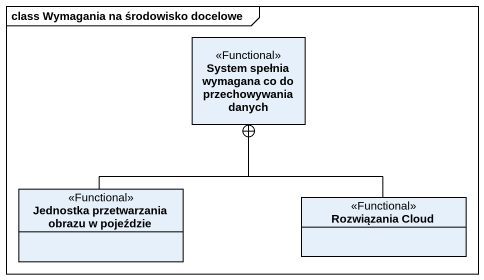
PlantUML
@startuml
mainframe class Wymagania na środowisko docelowe
hide circle
hide empty members
class "System spełnia wymagana co do przechowywania danych" as System_spełnia_wymagana_co <<Functional>>
class "Jednostka przetwarzania obrazu w pojeździe" as Jednostka_przetwarzania <<Functional>>
class "Rozwiązania Cloud" as Rozwiązania_Cloud <<Functional>>
Jednostka_przetwarzania -up-+ System_spełnia_wymagana_co
Rozwiązania_Cloud -up-+ System_spełnia_wymagana_co
@enduml
